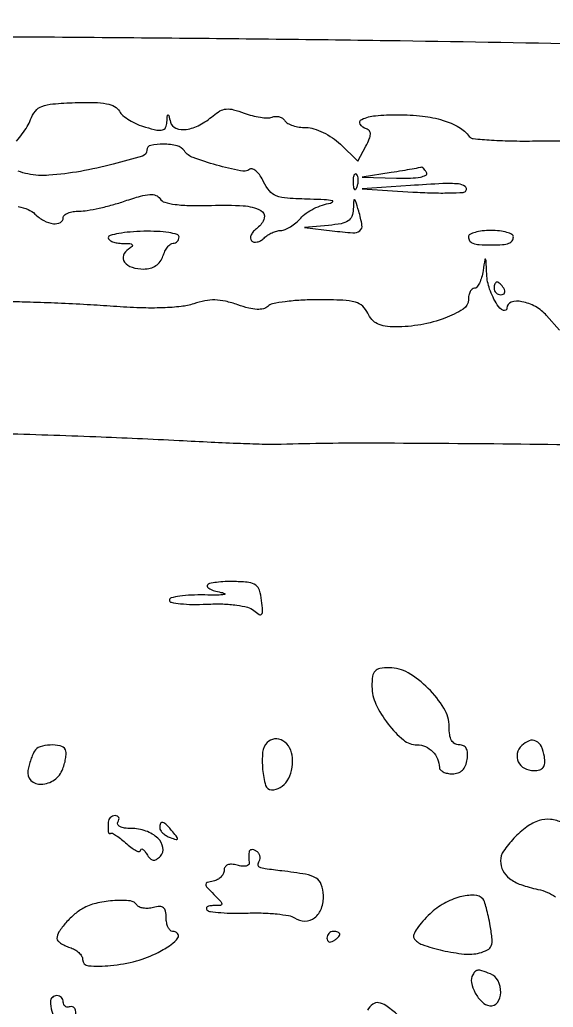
# Model space of a CAD drawing. Extents: x 0 to 5034, y 0 to 2560.
# Drawn here: x 825.2 to 908.2, y 2134.2 to 2287.8 of the extents above; entities that cross this region are included whole.
import ezdxf

# ---------------------------------------------------------------- set-up
doc = ezdxf.new("R2010")
doc.units = 0

msp = doc.modelspace()

# ---------------------------------------------------------------- linework, layer by layer
for points in [[(913.699843, 2283.965534, 0.00136), (882.45963, 2284.49421, 0.00137), (845.412255, 2284.918822, 0.001139), (806, 2285.172742, 0.001099)], [(824.719155, 2268.905639, 0.025065), (825.61567, 2270.004111, 0.025176), (826.389058, 2271.174192, 0.042622), (826.898129, 2272.232059, -0.077636), (827.652331, 2273.554561, -0.133935), (828.668181, 2274.297206, -0.071413), (830.366059, 2274.681161, -0.010936), (833.834186, 2274.882335, -0.012545), (836.833048, 2274.91527, -0.044704), (838.741032, 2274.717173, -0.076071), (839.971176, 2274.275577, -0.141965), (840.718629, 2273.538298, 0.094121), (841.275282, 2272.874585, 0.034715), (842.276723, 2272.165961, 0.032912), (843.505578, 2271.525252, 0.033891), (844.79609, 2271.058481, 0.016162), (846.543503, 2270.617912, 0.110466), (847.426093, 2270.622663, 0.228757), (847.900989, 2271.002936, 0.094503), (848.116001, 2271.819806, -0.002906), (848.195617, 2272.883003, -0.371371), (848.283196, 2272.969481, -0.355869), (848.386084, 2272.896664, -0.002826), (848.668645, 2271.857386, 0.239245), (849.52457, 2270.899946, 0.130474), (851.129471, 2270.719154, 0.085898), (853.210333, 2271.405683, 0.056004), (855.3001, 2272.841356, -0.052567), (856.361405, 2273.581234, -0.104692), (857.336939, 2273.87782, -0.085385), (858.479105, 2273.781839, -0.026689), (860.122984, 2273.25968, 0.026427), (861.377541, 2272.860463, 0.027729), (862.647328, 2272.603334, 0.028802), (863.760705, 2272.506488, 0.09922), (864.471734, 2272.627527, -0.0824), (865.028047, 2272.741444, -0.078176), (865.602121, 2272.673105, -0.081725), (866.105421, 2272.437631, -0.10451), (866.457866, 2272.068174, 0.131585), (866.893926, 2271.657393, 0.045162), (867.698512, 2271.313776, 0.041146), (868.696781, 2271.078862, 0.037235), (869.754298, 2271, -0.075184), (870.970174, 2270.816133, -0.038093), (872.413467, 2270.245814, -0.036376), (873.861832, 2269.406528, -0.041542), (875.105833, 2268.398606), (877.821103, 2265.797211), (879.05395, 2268.100806, 0.023112), (879.591921, 2269.228331, 0.091671), (879.755825, 2269.974828, 0.176193), (879.595179, 2270.466998, 0.147235), (879.143398, 2270.785534, -0.174532), (878.1853, 2271.540442, -0.453162), (878.4083, 2272.27941, -0.08412), (880.529641, 2272.841258, -0.02277), (884.013569, 2273, -0.028063), (887.862871, 2272.783784, -0.045631), (891.067134, 2272.122829, -0.056072), (893.532747, 2271.061019, -0.106251), (895.136405, 2269.624784, 0.215649), (895.739084, 2269.281874, 0.007012), (898.582188, 2269.058288, 0.01231), (902.017968, 2268.921341, 0.008112), (905.973056, 2268.925314, -0.013405), (912.522094, 2268.862576, -0.054153)], [(824.995032, 2258.700415, -0.053676), (826.521692, 2258.26219, -0.099985), (827.589777, 2257.55308, 0.072), (828.960186, 2256.52924, 0.093556), (830.449125, 2256.050114, 0.152994), (831.545157, 2256.248287, 0.278989), (832, 2257, -0.224241), (832.180793, 2257.382851, -0.075906), (832.724109, 2257.70625, -0.057742), (833.521111, 2257.926852, -0.038688), (834.465053, 2258, 0.041551), (835.724921, 2258.10488, 0.013148), (837.578558, 2258.465997, 0.013028), (839.632909, 2258.979098, 0.014123), (841.602655, 2259.586372, -0.012255), (844.006307, 2260.337261, -0.053757), (845.469847, 2260.589797, -0.106175), (846.413632, 2260.448992, -0.165889), (847.042022, 2259.932007, 0.187983), (847.769772, 2259.383813, 0.036597), (849.410065, 2259.04994, 0.028116), (851.784137, 2258.880088, 0.011099), (855.059951, 2258.902997, -0.021209), (859.995144, 2258.837752, -0.101047), (862.709208, 2258.124343, -0.363268), (863.244288, 2256.911363, -0.165996), (862.179524, 2255.389321, 0.050049), (861.594016, 2254.863875, 0.077689), (861.220328, 2254.298854, 0.107374), (861.108108, 2253.785788, 0.199277), (861.268239, 2253.398428, 0.152502), (861.65114, 2253.197756, 0.098189), (862.156191, 2253.205684, 0.080942), (862.707159, 2253.421273, 0.062805), (863.216667, 2253.816667, -0.051909), (863.77491, 2254.269644, -0.038307), (864.473253, 2254.652396, -0.039062), (865.19792, 2254.914223, -0.067258), (865.832705, 2255, 0.099323), (866.499193, 2255.133715, 0.039555), (867.33206, 2255.562101, 0.037164), (868.184165, 2256.181331, 0.038426), (868.92501, 2256.913536, -0.061705), (869.774566, 2257.678564, -0.03477), (870.965926, 2258.393231, -0.034151), (872.288248, 2258.956263, -0.046959), (873.542306, 2259.263704, 0.159854), (873.896231, 2259.440643, 0.60483), (873.842391, 2259.616088, 0.033056), (872.59304, 2259.765505, 0.007086), (870.410515, 2259.850168, -0.010882), (866.850173, 2260.015357, -0.07236), (865.117721, 2260.389318, -0.130093), (864.04095, 2261.15122, -0.067287), (863.156262, 2262.556388, 0.038817), (862.639056, 2263.491709, 0.062117), (862.047186, 2264.184797, 0.087134), (861.476751, 2264.547299, 0.24097), (861.016316, 2264.510084, -0.192103), (859.544797, 2264.251436, -0.017097), (855.819839, 2265.162128, -0.018463), (852.177699, 2266.332391, -0.156768), (850.836031, 2267.371132, 0.185044), (849.703275, 2268.152556, 0.054475), (847.573239, 2268.429053, 0.058789), (845.602154, 2268.236862, 0.352656), (845, 2267.489298, -0.32983), (844.324075, 2266.57611, -0.011205), (839.763679, 2265.29427, -0.019625), (834.647281, 2264.19114, -0.023689), (829.771245, 2263.574768, -0.036697), (828.136624, 2263.566576, -0.034327), (826.480686, 2263.794827, -0.036188), (824.990455, 2264.220034, -0.065274)], [(909.151944, 2239.5), (907.16568, 2241.75, 0.083958), (905.434643, 2243.149969, 0.081091), (903.318932, 2243.923942, 0.123519), (901.662512, 2243.829554, 0.328086), (901, 2242.928571, -0.546657), (900.441281, 2242.570253, -0.151162), (899.474716, 2243.435854, -0.048125), (898.305337, 2245.892815, -0.075886), (897.850168, 2248.178571, 0.001043), (897.748471, 2250.333119, 0.185005), (897.658078, 2250.538212, 0.61415), (897.556142, 2250.505366, 0.001803), (897.283746, 2248.75, -0.031318), (897.056009, 2247.696831, -0.045236), (896.71529, 2246.807813, -0.054426), (896.321337, 2246.18657, -0.228062), (895.933578, 2246, 0.181595), (895.577232, 2245.866165, 0.091182), (895.274238, 2245.484022, 0.071117), (895.068975, 2244.915581, 0.051178), (895, 2244.243479, -0.258298), (894.181661, 2242.765066, -0.050388), (891.351467, 2241.366329, -0.046004), (887.605719, 2240.344258, -0.043636), (883.668563, 2240, -0.034937), (882.033977, 2240.114355, -0.079225), (880.852595, 2240.476968, -0.097704), (879.996986, 2241.12838, -0.076546), (879.363624, 2242.111111, 0.102439), (878.558867, 2243.229201, 0.119703), (877.416481, 2243.85997, 0.057687), (875.489532, 2244.153122, 0.008933), (871.621921, 2244.222222, 0.013981), (868.942826, 2244.147296, 0.018618), (866.518199, 2243.920788, 0.016084), (864.549356, 2243.597912, 0.148755), (863.796062, 2243.196062, -0.13938), (863.116399, 2242.817294, -0.070956), (862.134331, 2242.728895, -0.049625), (860.826155, 2242.928042, -0.021371), (859.134951, 2243.438208, 0.027952), (857.216183, 2243.989592, 0.050008), (855.589689, 2244.19232, 0.052914), (854.019094, 2244.063777, 0.035659), (852.27871, 2243.603258, -0.054988), (850.340061, 2243.169529, -0.019218), (847.485767, 2242.964222, -0.016582), (843.943067, 2242.96347, -0.010211), (839.77871, 2243.185933, 0.004435), (835.714805, 2243.450141, 0.003182), (831.169371, 2243.676182, 0.003213), (826.838717, 2243.83605, 0.006912), (823.5, 2243.891641)], [(822.102698, 2223.436197, -0.002358), (837.060374, 2222.932956, -0.003626), (850, 2222.342521, 0.001529), (854.969623, 2222.094873, 0.001938), (859.5625, 2221.897921, 0.001524), (863.415085, 2221.759432, 0.015845), (865, 2221.757537, -0.008125), (879.280325, 2221.960936, -0.00223), (901.77715, 2221.815429, -0.002135), (924.129395, 2221.475714, -0.009758)], [(909.640026, 2162.881473, 0.082366), (907.772859, 2163.405713, 0.105358), (906, 2163.226793, 0.081655), (904.080326, 2162.243269, 0.042944), (902.063567, 2160.466378, 0.042327), (900.471428, 2158.489863, 0.149473), (900, 2156.948131, 0.118851), (900.363659, 2155.439846, 0.112198), (901.379381, 2154.225696, 0.078506), (903.155183, 2153.269369, 0.031647), (905.814051, 2152.521949, -0.045365), (907.287661, 2152.063804, -0.055782), (908.548427, 2151.369234, -0.060473)], [(883.845983, 2133.133578, 0.024673), (882.155138, 2134.459761, 0.120836), (881.033416, 2134.901653, 0.199387), (880.142039, 2134.665629, 0.087523), (879.29969, 2133.75, -0.082483)]]:
    msp.add_lwpolyline(points, format="xyb")
for points in [[(877.078947, 2262.416667, 0.018894), (877.137993, 2261.670344, 0.168741), (877.279315, 2261.37858, 0.470617), (877.461564, 2261.395823, 0.054073), (877.683114, 2261.8125, 0.051402), (877.839148, 2262.359369, 0.05415), (877.876576, 2262.916927, 0.060344), (877.797407, 2263.402231, 0.126455), (877.604167, 2263.729167, 0.296942), (877.385309, 2263.77538, 0.208169), (877.200665, 2263.592839, 0.077125), (877.089945, 2263.112848, 0.028489)], [(883, 2264), (878.5, 2263.300387), (883.809017, 2263.150194, 0.013585), (886.012878, 2263.147737, 0.038309), (887.544063, 2263.305442, 0.075512), (888.388576, 2263.594663, 0.435726), (888.5, 2264, 0.019369), (888.249301, 2264.372565, 0.032455), (888.007412, 2264.662131, 0.035673), (887.801379, 2264.849754, 0.346373), (887.690983, 2264.849806, -0.121216), (887.526946, 2264.775536, -0.001171), (886.234226, 2264.538221, -0.003802), (884.738604, 2264.279007, -0.002443)], [(886, 2261.974953), (878.5, 2261.448291), (886.348546, 2260.974145, 0.008382), (889.386819, 2260.841667, 0.012956), (892.0143, 2260.839295, 0.00725), (894.185459, 2260.925115, 0.246431), (894.614858, 2261.180902, 0.393063), (894.480811, 2261.846612, 0.133576), (893.468477, 2262.224761, 0.035457), (891.018058, 2262.276299, 0.005063)], [(877.09968, 2258.310365, -0.081616), (876.86275, 2257.189768, -0.156389), (876.289603, 2256.483176, -0.100629), (875.212755, 2256.055002, -0.02271), (873.25, 2255.793492), (869.5, 2255.466253), (873.824754, 2254.949572, 0.012217), (877.034303, 2254.645444, 0.178787), (878.107565, 2254.958477, 0.282726), (878.451406, 2255.814125, 0.029969), (877.942155, 2258, 0.002286), (877.454494, 2259.614237, 0.23411), (877.29818, 2259.779396, 0.502529), (877.173706, 2259.698135, 0.003899)], [(839, 2253.868467, 0.231111), (839.16305, 2253.534557, 0.072132), (839.660938, 2253.250614, 0.055195), (840.388323, 2253.053997, 0.036745), (841.25, 2252.984687, -0.014514), (842.332276, 2252.945891, -0.184504), (842.695783, 2252.779283, -0.429146), (842.686856, 2252.521555, -0.040224), (842.121885, 2252.096491, 0.168172), (841.352244, 2251.130922, 0.253467), (841.516455, 2250.091875, 0.154811), (842.682197, 2249.276437, 0.075947), (844.491629, 2249, 0.064301), (845.529766, 2249.13406, 0.082654), (846.406603, 2249.527509, 0.08741), (847.073127, 2250.162398, 0.082182), (847.5, 2251, -0.039709), (847.811679, 2251.765398, -0.0497), (848.222265, 2252.4125, -0.058089), (848.664493, 2252.858844, -0.170109), (849.067388, 2253, 0.105882), (849.423222, 2253.076207, 0.099307), (849.726045, 2253.292358, 0.096195), (849.929035, 2253.615332, 0.092592), (850, 2253.995262, 0.337232), (849.706075, 2254.381492, 0.028299), (848.400304, 2254.66417, 0.028288), (846.629081, 2254.841972, 0.016636), (844.5, 2254.86373, 0.014829), (842.391574, 2254.7525, 0.024169), (840.615625, 2254.519069, 0.021009), (839.266216, 2254.215854, 0.339108)], [(895, 2254, 0.153063), (895.192175, 2253.386944, 0.156313), (895.698548, 2252.999481, 0.071942), (896.682371, 2252.800679, 0.013938), (898.5, 2252.75, 0.013938), (900.317629, 2252.800679, 0.071942), (901.301452, 2252.999481, 0.156313), (901.807825, 2253.386944, 0.153063), (902, 2254, 0.277684), (901.767902, 2254.385692, 0.052312), (900.971875, 2254.70625, 0.042582), (899.841111, 2254.927458, 0.027026), (898.5, 2255, 0.027026), (897.158889, 2254.927458, 0.042582), (896.028125, 2254.70625, 0.052312), (895.232098, 2254.385692, 0.277684)], [(899, 2246, 0.105053), (899.081062, 2245.618444, 0.099167), (899.311086, 2245.29375, 0.09642), (899.654762, 2245.076123, 0.093332), (900.059017, 2245, 0.108972), (900.413961, 2245.078288, 0.182303), (900.6254, 2245.29375, 0.161196), (900.656512, 2245.6179, 0.082592), (900.5, 2246, 0.029505), (900.231006, 2246.382774, 0.035638), (899.933975, 2246.70625, 0.038439), (899.65171, 2246.934461, 0.151918), (899.440983, 2247, 0.210953), (899.272352, 2246.92554, 0.081139), (899.129539, 2246.70625, 0.061769), (899.032345, 2246.382849, 0.042167)], [(854.386781, 2199.818058, 0.360352), (854.428035, 2199.523142, 0.071744), (854.902461, 2199.200766, 0.046963), (855.701692, 2198.90017, 0.025127), (856.733045, 2198.674257, -0.117016), (857.10722, 2198.516778, -0.676096), (857.071582, 2198.376948, -0.031291), (855.970708, 2198.300112, -0.006248), (854, 2198.310708, 0.015352), (851.891484, 2198.283655, 0.025235), (850.115625, 2198.116246, 0.022776), (848.774033, 2197.858239, 0.346792), (848.5, 2197.510658, 0.35904), (848.780324, 2197.170601, 0.021007), (850.205806, 2196.955208, 0.024055), (852.080644, 2196.842847, 0.014513), (854.306998, 2196.88129, -0.017537), (856.822335, 2196.909511, -0.027891), (858.96736, 2196.738366, -0.032272), (860.647936, 2196.397859, -0.107485), (861.642046, 2195.882112, 0.032576), (862.48015, 2195.274119, 0.389334), (862.841174, 2195.339848, 0.182558), (862.989953, 2195.843909, 0.01079), (862.835049, 2197.45747, 0.043377), (862.506049, 2199.047879, 0.168262), (861.92645, 2199.852766, 0.12699), (860.867925, 2200.252019, 0.02055), (858.653736, 2200.400499, 0.016778), (857.149774, 2200.388935, 0.02361), (855.813734, 2200.270451, 0.021229), (854.753704, 2200.079623, 0.202053)], [(880, 2184.076725, 0.110933), (880.618682, 2181.322497, 0.054321), (882.510011, 2178.240837, 0.054884), (884.901519, 2175.767862, 0.174872), (887.029877, 2175, -0.103366), (888.320646, 2174.730275, -0.09526), (889.438548, 2173.962276, -0.094001), (890.202913, 2172.824244, -0.097478), (890.484687, 2171.5, 0.189441), (890.641588, 2171.118032, 0.086715), (891.083002, 2170.79375, 0.067313), (891.733474, 2170.573719, 0.047976), (892.5, 2170.5, 0.082847), (893.382542, 2170.647243, 0.110331), (894.073395, 2171.071194, 0.102222), (894.553456, 2171.777615, 0.0631), (894.819551, 2172.75, 0.046348), (894.867872, 2173.746593, 0.116249), (894.671038, 2174.442516, 0.157322), (894.23315, 2174.851771, 0.110326), (893.569551, 2175, -0.134531), (892.887185, 2175.186983, -0.132151), (892.389947, 2175.696598, -0.090405), (892.093005, 2176.563499, -0.037439), (892, 2177.803833, 0.136865), (891.197007, 2180.682397, 0.061779), (888.750723, 2183.786174, 0.0617), (885.612846, 2186.204797, 0.134153), (882.702393, 2187, 0.03922), (881.240135, 2186.885124, 0.168529), (880.48111, 2186.479566, 0.155684), (880.10237, 2185.669334, 0.032106)], [(827.502323, 2174.003759, 0.04232), (827.239046, 2173.484156, 0.015542), (826.954123, 2172.71156, 0.015277), (826.693638, 2171.843975, 0.01772), (826.500724, 2171.003759, 0.249596), (826.969758, 2169.481808, 0.210036), (828.562144, 2168.866739, 0.143016), (830.611093, 2169.567538, 0.150059), (831.914811, 2171.25, 0.025926), (832.207856, 2172.166395, 0.03057), (832.385658, 2173.059375, 0.031901), (832.439969, 2173.816192, 0.135828), (832.32357, 2174.25, 0.209502), (831.496362, 2174.847595, 0.066), (829.941076, 2174.973503, 0.065138), (828.374571, 2174.68663, 0.178358)], [(863.701236, 2175.367903, 0.175075), (863.000115, 2173.873827, 0.045947), (862.999327, 2171.186737, 0.046244), (863.463753, 2168.690658, 0.335394), (864.377555, 2168, 0.136729), (865.737254, 2168.378903, 0.11244), (866.8254, 2169.428741, 0.093222), (867.492324, 2171.035344, 0.066064), (867.64017, 2172.986612, 0.110877), (867.20114, 2174.529858, 0.133032), (866.161473, 2175.618205, 0.160507), (864.866485, 2175.915224, 0.174891)], [(903.290645, 2174.890645, 0.141033), (902.608689, 2173.657558, 0.170709), (902.757206, 2172.351138, 0.159609), (903.710737, 2171.363641, 0.12219), (905.17654, 2171, 0.0656), (906.084397, 2171.119626, 0.166791), (906.628458, 2171.485932, 0.149787), (906.867607, 2172.140419, 0.049806), (906.819551, 2173.171672, 0.072582), (906.351619, 2174.733999, 0.172067), (905.512382, 2175.587939, 0.207161), (904.441624, 2175.635878, 0.105791)], [(839, 2163), (839, 2162.146875), (839, 2161.5, 0.086145), (839.029867, 2161.327935, 0.167236), (839.116035, 2161.220313, 0.181339), (839.244469, 2161.193545, 0.103101), (839.395012, 2161.25, -0.274782), (839.651022, 2161.257151, -0.019092), (840.29233, 2160.866972, -0.022841), (841.059726, 2160.30694, -0.014865), (841.895012, 2159.595012, 0.022701), (842.704866, 2158.92638, 0.051064), (843.386158, 2158.515455, 0.109202), (843.83075, 2158.414562, 0.410906), (844.015313, 2158.595012, -0.231245), (844.11313, 2158.786903, -0.307741), (844.303147, 2158.79599, -0.088811), (844.608738, 2158.524455, -0.025857), (844.973672, 2158.008359, 0.046351), (845.495074, 2157.33154, 0.170267), (845.966472, 2157.083454, 0.181339), (846.470113, 2157.19166, 0.053799), (847.094073, 2157.694073, 0.248222), (847.502789, 2159.021029, 0.158455), (846.707955, 2160.468672, 0.104752), (844.83676, 2161.604719, 0.084424), (842.512412, 2162, -0.034317), (841.518865, 2162.068271, -0.081169), (840.812014, 2162.286302, -0.162529), (840.482925, 2162.61409, -0.260332), (840.5, 2163, 0.082592), (840.656512, 2163.3821, 0.161196), (840.6254, 2163.70625, 0.182303), (840.413961, 2163.921712, 0.108972), (840.059017, 2164, 0.093332), (839.654762, 2163.923877, 0.09642), (839.311086, 2163.70625, 0.099167), (839.081062, 2163.381556, 0.105053)], [(847, 2162.106989, 0.148172), (847.117443, 2161.719384, 0.058677), (847.482174, 2161.291272, 0.05126), (848.013435, 2160.891147, 0.0442), (848.641444, 2160.584097, 0.012731), (849.541716, 2160.264678, 0.389672), (849.741192, 2160.355597, 0.27071), (849.707299, 2160.617386, 0.008807), (849.018999, 2161.477108, 0.017238), (848.053128, 2162.562498, 0.127361), (847.469452, 2162.925, 0.389178), (847.129499, 2162.765008, 0.097466)], [(860.881579, 2158.309017, 0.027366), (860.847673, 2157.935902, 0.015289), (860.845241, 2157.479804, 0.015217), (860.871025, 2157.017162, 0.023832), (860.924169, 2156.622231, -0.27467), (860.817158, 2156.333301, -0.125488), (860.437872, 2156.159213, -0.072311), (859.814494, 2156.136598, -0.036934), (859.04259, 2156.278612, 0.045956), (858.172501, 2156.422538, 0.11169), (857.532891, 2156.325625, 0.164568), (857.145551, 2156.000006, 0.137237), (857, 2155.479705, -0.117246), (856.873133, 2154.946112, -0.081481), (856.506913, 2154.443257, -0.074697), (855.962903, 2154.046926, -0.072682), (855.321407, 2153.823324, 0.030371), (854.378138, 2153.581454, 0.33514), (854.167563, 2153.281648, 0.179355), (854.35032, 2152.836251, 0.010274), (855.392836, 2151.75, -0.006739), (856.488353, 2150.624561, -0.190152), (856.637723, 2150.253428, -0.393526), (856.44208, 2150.040455, -0.019492), (855.404762, 2150, 0.037146), (854.78238, 2149.953698, 0.10436), (854.375175, 2149.802058, 0.241579), (854.244104, 2149.579516, 0.214082), (854.340513, 2149.326154, 0.167166), (854.866619, 2149.069331, 0.01204), (856.50337, 2148.907124, 0.015837), (858.508198, 2148.820799, 0.011266), (860.75718, 2148.845921, -0.01589), (863.061871, 2148.850355, -0.018746), (865.237844, 2148.7036, -0.017903), (867.046835, 2148.447509, -0.101546), (867.946118, 2148.089543, 0.145809), (869.566252, 2147.603161, 0.167071), (871.089982, 2148.123396, 0.141748), (872.144295, 2149.572217, 0.098114), (872.452758, 2151.587872, 0.073199), (872.123793, 2153.299444, 0.17726), (871.319369, 2154.280293, 0.092418), (869.685755, 2154.874228, 0.01203), (866, 2155.394922, -0.004493), (863.392899, 2155.723235, -0.068819), (862.520858, 2155.966155, -0.305219), (862.281875, 2156.339642, -0.133362), (862.457295, 2156.930902, 0.108373), (862.598899, 2157.334197, 0.099685), (862.565079, 2157.77286, 0.095498), (862.360589, 2158.179369, 0.090427), (862.016312, 2158.489919, 0.063542), (861.618629, 2158.670699, 0.114962), (861.263755, 2158.695876, 0.159653), (861.009193, 2158.56505, 0.159864)], [(889.028207, 2148.728734, 0.023142), (887.894896, 2147.566794, 0.034502), (887.027388, 2146.443635, 0.03721), (886.488955, 2145.490706, 0.253611), (886.51858, 2144.969937, 0.172915), (887.806301, 2143.93968, 0.026983), (890.987413, 2143.030501, 0.030402), (894.357395, 2142.474038, 0.087413), (896.712925, 2142.642797, 0.053743), (897.971298, 2143.106832, 0.185003), (898.550463, 2143.735726, 0.121765), (898.691839, 2144.768459, 0.018093), (898.391193, 2146.864395, 0.008872), (898.106889, 2148.293331, 0.011842), (897.795249, 2149.578916, 0.009158), (897.492316, 2150.633107, 0.109189), (897.28436, 2151, 0.208021), (895.907362, 2151.627249, 0.071547), (893.687225, 2151.346904, 0.061196), (891.208463, 2150.325973, 0.059735)], [(835.244912, 2149.662581, 0.054516), (833.814193, 2148.704243, 0.036557), (832.402409, 2147.329258, 0.035492), (831.308776, 2145.904207, 0.146947), (831, 2144.876258, 0.196002), (831.133828, 2144.547978, 0.04851), (831.5875, 2144.166121, 0.042311), (832.234277, 2143.797394, 0.031571), (833, 2143.5, -0.053173), (833.764927, 2143.164279, -0.059108), (834.4125, 2142.68424, -0.067391), (834.852967, 2142.139815, -0.137266), (835, 2141.61433, 0.39486), (835.906841, 2140.64506, 0.040267), (839.348771, 2140.693122, 0.040622), (843.373704, 2141.40747, 0.057983), (846.75, 2142.727458, 0.027057), (848.748535, 2143.932577, 0.093208), (849.817143, 2144.995228, 0.350026), (849.769624, 2145.662603, 0.209569), (849, 2146, -0.20001), (848.617908, 2146.159213, -0.085158), (848.29375, 2146.62176, -0.065179), (848.07353, 2147.306438, -0.045285), (848, 2148.116631, 0.047797), (847.902639, 2149.132789, 0.178521), (847.575637, 2149.672955, 0.183409), (846.98288, 2149.863046, 0.050874), (846.000996, 2149.710511, -0.046767), (845.194276, 2149.578409, -0.055384), (844.422721, 2149.610686, -0.064428), (843.797375, 2149.791281, -0.153028), (843.435258, 2150.104755, 0.235809), (842.42645, 2150.728916, 0.036226), (839.997173, 2150.77383, 0.039393), (837.34222, 2150.419486, 0.067562)], [(873, 2144.940983, 0.108972), (873.078288, 2144.586039, 0.182303), (873.29375, 2144.3746, 0.161196), (873.6179, 2144.343488, 0.082592), (874, 2144.5, 0.029505), (874.382774, 2144.768994, 0.035638), (874.70625, 2145.066025, 0.038439), (874.934461, 2145.34829, 0.151918), (875, 2145.559017, 0.210953), (874.92554, 2145.727648, 0.081139), (874.70625, 2145.870461, 0.061769), (874.382849, 2145.967655, 0.042167), (874, 2146, 0.105053), (873.618444, 2145.918938, 0.099167), (873.29375, 2145.688914, 0.09642), (873.076123, 2145.345238, 0.093332)], [(895.684149, 2139.25, 0.182482), (895.481128, 2138.019202, 0.075769), (896.066206, 2136.41019, 0.074414), (897.122264, 2135.016862, 0.15829), (898.320997, 2134.423393, 0.279506), (899.505175, 2134.923181, 0.152865), (900.022868, 2136.470122, 0.120989), (899.608745, 2138.311233, 0.187743), (898.418213, 2139.393011, 0.010424), (897.096551, 2139.868816, 0.094523), (896.491673, 2139.95173, 0.18563), (896.082622, 2139.769382, 0.065067)], [(830, 2135.081787, 0.070098), (830.207177, 2133.61129, 0.072237), (830.812146, 2132.271585, 0.083782), (831.667999, 2131.325864, 0.168587), (832.606989, 2131, 0.098439), (833.381365, 2131.153949, 0.186827), (833.834604, 2131.586362, 0.115645), (834.004801, 2132.387834, 0.02789), (833.9, 2133.75, 0.127463), (833.79176, 2134.016263, 0.117405), (833.565, 2134.20625, 0.103536), (833.251308, 2134.288796, 0.080654), (832.9, 2134.25, -0.110297), (832.557014, 2134.23241, -0.132333), (832.264375, 2134.367188, -0.125726), (832.068905, 2134.637591, -0.094222), (832, 2135, 0.099038), (831.923658, 2135.381638, 0.097945), (831.70625, 2135.70625, 0.097945), (831.381638, 2135.923658, 0.099038), (831, 2136, 0.090658), (830.618228, 2135.930205, 0.095575), (830.29375, 2135.730275, 0.099646), (830.076635, 2135.432104, 0.108102)]]:
    msp.add_lwpolyline(points, format="xyb", close=True)

doc.saveas('drawing.dxf')
